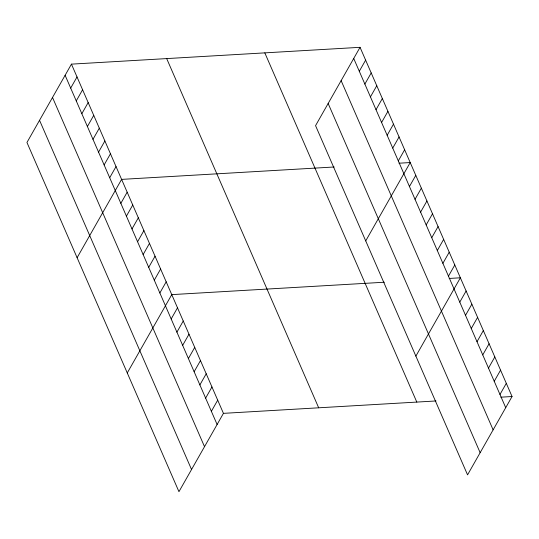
<?xml version="1.0" encoding="UTF-8"?>
<svg xmlns="http://www.w3.org/2000/svg" width="539" height="539" viewBox="0 0 539 539"><rect width="100%" height="100%" fill="white"/><g stroke="black" fill="none" stroke-linecap="round" stroke-linejoin="round"><path stroke-width="0.81" d="M71.444 64.141L26.95 142.471L178.948 491.683L223.442 413.352L71.444 64.141L360.052 47.317L512.05 396.529L467.556 474.859L315.558 125.648L360.052 47.317M70.69 88.1L77.023 76.949M76.262 100.901L82.595 89.75M81.834 113.709L88.167 102.558M87.406 126.51L93.739 115.359M92.977 139.318L99.311 128.167M98.556 152.119L104.889 140.969M104.128 164.921L110.461 153.777M109.7 177.729L116.033 166.578M77.111 257.716L121.605 179.386L334.18 166.989M120.844 203.338L127.177 192.187M126.416 216.139L132.749 204.995M131.994 228.947L138.328 217.796M137.566 241.748L143.9 230.598M143.138 254.556L149.471 243.406M148.71 267.357L155.043 256.207M154.282 280.165L160.615 269.015M159.861 292.967L166.194 281.816M127.265 372.954L171.766 294.624L384.341 282.227M171.173 318.967L177.506 307.816M176.913 332.159L183.247 321.008M182.66 345.351L188.994 334.2M188.401 358.543L194.734 347.392M359.297 71.269L365.631 60.119M194.141 371.735L200.474 360.584M364.869 84.077L371.203 72.927M199.881 384.927L206.215 373.776M370.441 96.879L376.774 85.728M205.628 398.119L211.962 386.968M376.013 109.68L382.346 98.536M211.369 411.311L217.702 400.16M381.585 122.488L387.918 111.337M387.157 135.289L393.497 124.145M392.736 148.097L399.069 136.946M398.308 160.898L404.641 149.754M365.718 240.886L410.213 162.556L399.008 163.209M409.451 186.507L415.785 175.357M415.023 199.315L421.357 188.165M420.602 212.117L426.935 200.966M426.174 224.925L432.507 213.774M431.746 237.726L438.079 226.575M437.318 250.527L443.651 239.383M442.89 263.335L449.223 252.185M448.468 276.136L454.801 264.993M415.872 356.124L460.373 277.794L449.169 278.447M459.78 302.136L466.114 290.986M465.521 315.328L471.854 304.178M471.261 328.52L477.594 317.37M477.008 341.713L483.342 330.562M482.749 354.905L489.082 343.754M488.489 368.097L494.822 356.946M494.229 381.289L500.563 370.138M499.976 394.481L506.31 383.337M223.442 413.352L436.017 400.962M500.846 397.182L512.05 396.529M353.719 58.468L505.717 407.673M341.126 80.634L493.124 429.846M328.15 103.475L480.148 452.686M264.817 52.869L416.809 402.081M166.686 58.589L318.684 407.801M65.111 75.292L217.109 424.503M52.519 97.465L204.517 446.669M39.542 120.305L191.54 469.516"/></g></svg>
